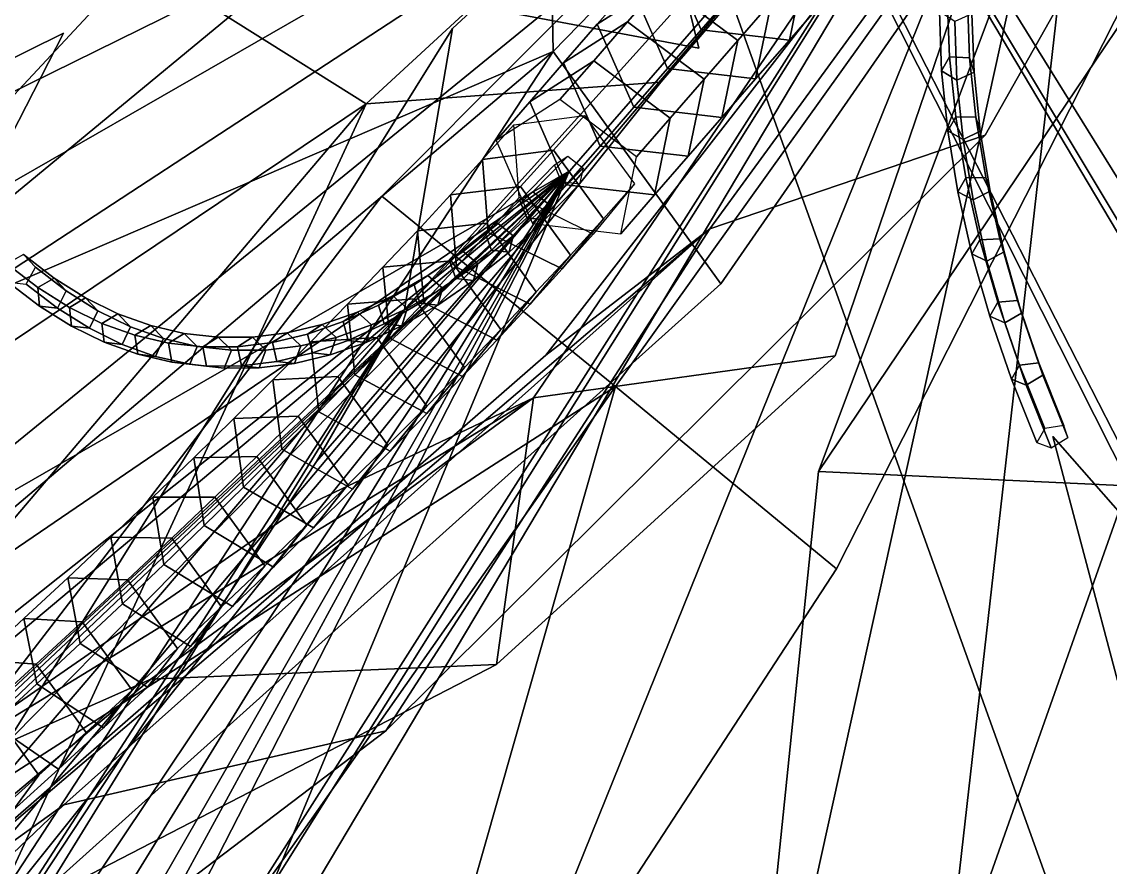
# Model space of a CAD drawing. Header units: metres. Extents: x -366 to 149, y -229 to 234.
# Drawn here: x -98.76 to -82.66, y -79.06 to -66.56 of the extents above; entities that cross this region are included whole.
import ezdxf

# ---------------------------------------------------------------- set-up
doc = ezdxf.new("R2010")
doc.units = ezdxf.units.M

msp = doc.modelspace()

# ---------------------------------------------------------------- linework, layer by layer
at = {"layer": 'coral-li_Intrnd', "color": 3}
for points in [[(-88.7491, -64.8783, 518.9876), (-89.248, -65.4505, 519.9344), (-88.7085, -66.6782, 519.4768), (-88.2096, -66.106, 518.53)], [(-86.9062, -66.2573, 519.1253), (-87.4051, -66.8295, 520.0721), (-87.1705, -65.6918, 520.8834), (-86.6716, -65.1195, 519.9365)], [(-88.8018, -65.4166, 521.7456), (-89.3007, -65.9888, 522.6924), (-90.2459, -66.5949, 521.8281), (-89.7469, -66.02277, 520.8813)], [(-89.248, -65.4505, 519.9344), (-89.7469, -66.02277, 520.8813), (-89.2074, -67.2504, 520.4236), (-88.7085, -66.6782, 519.4768)], [(-87.6694, -66.264, 521.8302), (-88.1683, -66.8362, 522.777), (-89.3007, -65.9888, 522.6924), (-88.8018, -65.4166, 521.7456)], [(-87.4051, -66.8295, 520.0721), (-87.904, -67.4017, 521.019), (-87.6694, -66.264, 521.8302), (-87.1705, -65.6918, 520.8834)], [(-89.3007, -65.9888, 522.6924), (-89.7997, -66.561, 523.6393), (-90.7448, -67.1671, 522.775), (-90.2459, -66.5949, 521.8281)], [(-88.1683, -66.8362, 522.777), (-88.6672, -67.4084, 523.7239), (-89.7997, -66.561, 523.6393), (-89.3007, -65.9888, 522.6924)], [(-89.7469, -66.02277, 520.8813), (-90.2459, -66.5949, 521.8281), (-89.7063, -67.8226, 521.3705), (-89.2074, -67.2504, 520.4236)], [(-88.2096, -66.106, 518.53), (-88.7085, -66.6782, 519.4768), (-87.4051, -66.8295, 520.0721), (-86.9062, -66.2573, 519.1253)], [(-87.904, -67.4017, 521.019), (-88.4029, -67.9739, 521.9658), (-88.1683, -66.8362, 522.777), (-87.6694, -66.264, 521.8302)], [(-89.7997, -66.561, 523.6393), (-90.2986, -67.1332, 524.5861), (-91.2437, -67.7393, 523.7218), (-90.7448, -67.1671, 522.775)], [(-90.2459, -66.5949, 521.8281), (-90.7448, -67.1671, 522.775), (-90.2052, -68.3948, 522.3173), (-89.7063, -67.8226, 521.3705)], [(-88.6672, -67.4084, 523.7239), (-89.1661, -67.9806, 524.6707), (-90.2986, -67.1332, 524.5861), (-89.7997, -66.561, 523.6393)], [(-88.7085, -66.6782, 519.4768), (-89.2074, -67.2504, 520.4236), (-87.904, -67.4017, 521.019), (-87.4051, -66.8295, 520.0721)], [(-88.4029, -67.9739, 521.9658), (-88.9018, -68.5461, 522.9127), (-88.6672, -67.4084, 523.7239), (-88.1683, -66.8362, 522.777)], [(-90.2986, -67.1332, 524.5861), (-90.7975, -67.7054, 525.533), (-91.7426, -68.3115, 524.6686), (-91.2437, -67.7393, 523.7218)], [(-90.7448, -67.1671, 522.775), (-91.2437, -67.7393, 523.7218), (-90.7041, -68.967, 523.2642), (-90.2052, -68.3948, 522.3173)], [(-89.1661, -67.9806, 524.6707), (-89.665, -68.5528, 525.6176), (-90.7975, -67.7054, 525.533), (-90.2986, -67.1332, 524.5861)], [(-89.2074, -67.2504, 520.4236), (-89.7063, -67.8226, 521.3705), (-88.4029, -67.9739, 521.9658), (-87.904, -67.4017, 521.019)], [(-88.9018, -68.5461, 522.9127), (-89.4007, -69.1183, 523.8595), (-89.1661, -67.9806, 524.6707), (-88.6672, -67.4084, 523.7239)], [(-91.2437, -67.7393, 523.7218), (-91.7426, -68.3115, 524.6686), (-91.203, -69.5392, 524.211), (-90.7041, -68.967, 523.2642)], [(-89.7063, -67.8226, 521.3705), (-90.2052, -68.3948, 522.3173), (-88.9018, -68.5461, 522.9127), (-88.4029, -67.9739, 521.9658)], [(-90.4344, -67.9416, 525.6085), (-90.8937, -68.4571, 526.4293), (-91.9408, -68.5955, 525.7564), (-91.4814, -68.07996, 524.9357)], [(-91.4814, -68.07996, 524.9357), (-91.9408, -68.5955, 525.7564), (-91.8616, -69.6732, 525.1237), (-91.4023, -69.1577, 524.303)], [(-89.6967, -68.9552, 525.3846), (-90.156, -69.4707, 526.2054), (-90.8937, -68.4571, 526.4293), (-90.4344, -67.9416, 525.6085)], [(-89.4007, -69.1183, 523.8595), (-89.8997, -69.6906, 524.8063), (-89.665, -68.5528, 525.6176), (-89.1661, -67.9806, 524.6707)], [(-90.2052, -68.3948, 522.3173), (-90.7041, -68.967, 523.2642), (-89.4007, -69.1183, 523.8595), (-88.9018, -68.5461, 522.9127)], [(-90.8937, -68.4571, 526.4293), (-91.3804, -68.9924, 527.2494), (-92.4146, -69.1165, 526.5544), (-91.9408, -68.5955, 525.7564)], [(-90.156, -69.4707, 526.2054), (-90.6427, -70.00606, 527.0256), (-91.3804, -68.9924, 527.2494), (-90.8937, -68.4571, 526.4293)], [(-91.9408, -68.5955, 525.7564), (-92.4146, -69.1165, 526.5544), (-92.3276, -70.1856, 525.908), (-91.8616, -69.6732, 525.1237)], [(-91.3804, -68.9924, 527.2494), (-91.8852, -69.5371, 528.0522), (-92.9062, -69.6468, 527.3354), (-92.4146, -69.1165, 526.5544)], [(-90.6427, -70.00606, 527.0256), (-91.1475, -70.5507, 527.8284), (-91.8852, -69.5371, 528.0522), (-91.3804, -68.9924, 527.2494)], [(-90.7041, -68.967, 523.2642), (-91.203, -69.5392, 524.211), (-89.8997, -69.6906, 524.8063), (-89.4007, -69.1183, 523.8595)], [(-90.3056, -69.6955, 524.5789), (-90.7649, -70.2111, 525.3996), (-90.156, -69.4707, 526.2054), (-89.6967, -68.9552, 525.3846)], [(-92.4146, -69.1165, 526.5544), (-92.9062, -69.6468, 527.3354), (-92.811, -70.7069, 526.6757), (-92.3276, -70.1856, 525.908)], [(-91.4023, -69.1577, 524.303), (-91.8616, -69.6732, 525.1237), (-90.7649, -70.2111, 525.3996), (-90.3056, -69.6955, 524.5789)], [(-90.7649, -70.2111, 525.3996), (-91.2388, -70.7321, 526.1976), (-90.6427, -70.00606, 527.0256), (-90.156, -69.4707, 526.2054)], [(-91.8852, -69.5371, 528.0522), (-92.4079, -70.09094, 528.8372), (-93.4151, -70.1858, 528.0991), (-92.9062, -69.6468, 527.3354)], [(-92.9062, -69.6468, 527.3354), (-93.4151, -70.1858, 528.0991), (-93.3114, -71.2369, 527.4263), (-92.811, -70.7069, 526.6757)], [(-91.1475, -70.5507, 527.8284), (-91.6702, -71.1045, 528.6133), (-92.4079, -70.09094, 528.8372), (-91.8852, -69.5371, 528.0522)], [(-91.8616, -69.6732, 525.1237), (-92.3276, -70.1856, 525.908), (-91.2388, -70.7321, 526.1976), (-90.7649, -70.2111, 525.3996)], [(-91.2388, -70.7321, 526.1976), (-91.7303, -71.2624, 526.9786), (-91.1475, -70.5507, 527.8284), (-90.6427, -70.00606, 527.0256)], [(-92.4079, -70.09094, 528.8372), (-92.9482, -70.6534, 529.6038), (-93.9411, -70.7334, 528.845), (-93.4151, -70.1858, 528.0991)], [(-91.6702, -71.1045, 528.6133), (-92.2105, -71.667, 529.3799), (-92.9482, -70.6534, 529.6038), (-92.4079, -70.09094, 528.8372)], [(-93.4151, -70.1858, 528.0991), (-93.9411, -70.7334, 528.845), (-93.8287, -71.7753, 528.1594), (-93.3114, -71.2369, 527.4263)], [(-92.3276, -70.1856, 525.908), (-92.811, -70.7069, 526.6757), (-91.7303, -71.2624, 526.9786), (-91.2388, -70.7321, 526.1976)], [(-92.9482, -70.6534, 529.6038), (-93.5057, -71.2243, 530.3517), (-94.4839, -71.2891, 529.5726), (-93.9411, -70.7334, 528.845)], [(-92.2105, -71.667, 529.3799), (-92.768, -72.2379, 530.1278), (-93.5057, -71.2243, 530.3517), (-92.9482, -70.6534, 529.6038)], [(-91.7303, -71.2624, 526.9786), (-92.2392, -71.8014, 527.7423), (-91.6702, -71.1045, 528.6133), (-91.1475, -70.5507, 527.8284)], [(-93.9411, -70.7334, 528.845), (-94.4839, -71.2891, 529.5726), (-94.3625, -72.3217, 528.8746), (-93.8287, -71.7753, 528.1594)], [(-92.811, -70.7069, 526.6757), (-93.3114, -71.2369, 527.4263), (-92.2392, -71.8014, 527.7423), (-91.7303, -71.2624, 526.9786)], [(-92.2392, -71.8014, 527.7423), (-92.7653, -72.349, 528.4882), (-92.2105, -71.667, 529.3799), (-91.6702, -71.1045, 528.6133)], [(-93.5057, -71.2243, 530.3517), (-94.08012, -71.8033, 531.0803), (-95.04319, -71.8526, 530.2814), (-94.4839, -71.2891, 529.5726)], [(-94.4839, -71.2891, 529.5726), (-95.04319, -71.8526, 530.2814), (-94.9124, -72.8758, 529.5713), (-94.3625, -72.3217, 528.8746)], [(-92.768, -72.2379, 530.1278), (-93.3424, -72.8168, 530.8564), (-94.08012, -71.8033, 531.0803), (-93.5057, -71.2243, 530.3517)], [(-93.3114, -71.2369, 527.4263), (-93.8287, -71.7753, 528.1594), (-92.7653, -72.349, 528.4882), (-92.2392, -71.8014, 527.7423)], [(-93.8287, -71.7753, 528.1594), (-94.3625, -72.3217, 528.8746), (-93.308, -72.9047, 529.2158), (-92.7653, -72.349, 528.4882)], [(-92.7653, -72.349, 528.4882), (-93.308, -72.9047, 529.2158), (-92.768, -72.2379, 530.1278), (-92.2105, -71.667, 529.3799)], [(-94.08012, -71.8033, 531.0803), (-94.671, -72.3899, 531.7893), (-95.6185, -72.4237, 530.9711), (-95.04319, -71.8526, 530.2814)], [(-95.04319, -71.8526, 530.2814), (-95.6185, -72.4237, 530.9711), (-95.4781, -73.4372, 530.2491), (-94.9124, -72.8758, 529.5713)], [(-93.3424, -72.8168, 530.8564), (-93.9333, -73.4035, 531.5654), (-94.671, -72.3899, 531.7893), (-94.08012, -71.8033, 531.0803)], [(-93.308, -72.9047, 529.2158), (-93.8673, -73.4683, 529.9246), (-93.3424, -72.8168, 530.8564), (-92.768, -72.2379, 530.1278)], [(-94.671, -72.3899, 531.7893), (-95.2782, -72.984, 532.4781), (-96.2096, -73.00195, 531.6413), (-95.6185, -72.4237, 530.9711)], [(-95.6185, -72.4237, 530.9711), (-96.2096, -73.00195, 531.6413), (-96.05943, -74.00574, 530.9078), (-95.4781, -73.4372, 530.2491)], [(-93.9333, -73.4035, 531.5654), (-94.5405, -73.9975, 532.2543), (-95.2782, -72.984, 532.4781), (-94.671, -72.3899, 531.7893)], [(-94.3625, -72.3217, 528.8746), (-94.9124, -72.8758, 529.5713), (-93.8673, -73.4683, 529.9246), (-93.308, -72.9047, 529.2158)], [(-94.9124, -72.8758, 529.5713), (-95.4781, -73.4372, 530.2491), (-94.4426, -74.03935, 530.6144), (-93.8673, -73.4683, 529.9246)], [(-93.8673, -73.4683, 529.9246), (-94.4426, -74.03935, 530.6144), (-93.9333, -73.4035, 531.5654), (-93.3424, -72.8168, 530.8564)], [(-95.2782, -72.984, 532.4781), (-95.9012, -73.585, 533.1465), (-96.8161, -73.5869, 532.2914), (-96.2096, -73.00195, 531.6413)], [(-96.2096, -73.00195, 531.6413), (-96.8161, -73.5869, 532.2914), (-96.6558, -74.5809, 531.5468), (-96.05943, -74.00574, 530.9078)], [(-94.5405, -73.9975, 532.2543), (-95.1635, -74.5986, 532.9227), (-95.9012, -73.585, 533.1465), (-95.2782, -72.984, 532.4781)], [(-95.4781, -73.4372, 530.2491), (-96.05943, -74.00574, 530.9078), (-95.03379, -74.6175, 531.2845), (-94.4426, -74.03935, 530.6144)], [(-94.4426, -74.03935, 530.6144), (-95.03379, -74.6175, 531.2845), (-94.5405, -73.9975, 532.2543), (-93.9333, -73.4035, 531.5654)], [(-95.9012, -73.585, 533.1465), (-96.5397, -74.1926, 533.7939), (-97.4377, -74.1784, 532.9213), (-96.8161, -73.5869, 532.2914)], [(-96.8161, -73.5869, 532.2914), (-97.4377, -74.1784, 532.9213), (-97.2669, -75.1624, 532.1658), (-96.6558, -74.5809, 531.5468)], [(-95.1635, -74.5986, 532.9227), (-95.802, -75.2062, 533.5701), (-96.5397, -74.1926, 533.7939), (-95.9012, -73.585, 533.1465)], [(-96.05943, -74.00574, 530.9078), (-96.6558, -74.5809, 531.5468), (-95.6403, -75.2025, 531.9347), (-95.03379, -74.6175, 531.2845)], [(-95.03379, -74.6175, 531.2845), (-95.6403, -75.2025, 531.9347), (-95.1635, -74.5986, 532.9227), (-94.5405, -73.9975, 532.2543)], [(-96.5397, -74.1926, 533.7939), (-97.1932, -74.8066, 534.4201), (-98.07395, -74.7759, 533.5304), (-97.4377, -74.1784, 532.9213)], [(-97.4377, -74.1784, 532.9213), (-98.07395, -74.7759, 533.5304), (-97.8925, -75.7499, 532.7644), (-97.2669, -75.1624, 532.1658)], [(-95.802, -75.2062, 533.5701), (-96.4555, -75.8201, 534.1963), (-97.1932, -74.8066, 534.4201), (-96.5397, -74.1926, 533.7939)], [(-96.6558, -74.5809, 531.5468), (-97.2669, -75.1624, 532.1658), (-96.2618, -75.794, 532.5645), (-95.6403, -75.2025, 531.9347)], [(-95.6403, -75.2025, 531.9347), (-96.2618, -75.794, 532.5645), (-95.802, -75.2062, 533.5701), (-95.1635, -74.5986, 532.9227)], [(-97.1932, -74.8066, 534.4201), (-97.8614, -75.4264, 535.0245), (-98.7244, -75.3792, 534.1183), (-98.07395, -74.7759, 533.5304)], [(-98.07395, -74.7759, 533.5304), (-98.7244, -75.3792, 534.1183), (-98.5322, -76.343, 533.3423), (-97.8925, -75.7499, 532.7644)], [(-96.4555, -75.8201, 534.1963), (-97.1237, -76.4399, 534.8007), (-97.8614, -75.4264, 535.0245), (-97.1932, -74.8066, 534.4201)], [(-97.2669, -75.1624, 532.1658), (-97.8925, -75.7499, 532.7644), (-96.898, -76.3915, 533.1736), (-96.2618, -75.794, 532.5645)], [(-96.2618, -75.794, 532.5645), (-96.898, -76.3915, 533.1736), (-96.4555, -75.8201, 534.1963), (-95.802, -75.2062, 533.5701)], [(-97.8614, -75.4264, 535.0245), (-98.5439, -76.05176, 535.6069), (-99.3888, -75.9879, 534.6849), (-98.7244, -75.3792, 534.1183)], [(-98.7244, -75.3792, 534.1183), (-99.3888, -75.9879, 534.6849), (-99.1854, -76.9414, 533.899), (-98.5322, -76.343, 533.3423)], [(-97.1237, -76.4399, 534.8007), (-97.8062, -77.06533, 535.3831), (-98.5439, -76.05176, 535.6069), (-97.8614, -75.4264, 535.0245)], [(-97.8925, -75.7499, 532.7644), (-98.5322, -76.343, 533.3423), (-97.5486, -76.9948, 533.7616), (-96.898, -76.3915, 533.1736)], [(-96.898, -76.3915, 533.1736), (-97.5486, -76.9948, 533.7616), (-97.1237, -76.4399, 534.8007), (-96.4555, -75.8201, 534.1963)], [(-98.5439, -76.05176, 535.6069), (-99.2403, -76.6822, 536.167), (-100.0668, -76.6015, 535.2296), (-99.3888, -75.9879, 534.6849)], [(-97.8062, -77.06533, 535.3831), (-98.5026, -77.6958, 535.9431), (-99.2403, -76.6822, 536.167), (-98.5439, -76.05176, 535.6069)], [(-98.5322, -76.343, 533.3423), (-99.1854, -76.9414, 533.899), (-98.213, -77.6035, 534.3281), (-97.5486, -76.9948, 533.7616)], [(-97.5486, -76.9948, 533.7616), (-98.213, -77.6035, 534.3281), (-97.8062, -77.06533, 535.3831), (-97.1237, -76.4399, 534.8007)], [(-98.5026, -77.6958, 535.9431), (-99.2124, -78.331, 536.4803), (-99.9501, -77.3175, 536.7042), (-99.2403, -76.6822, 536.167)], [(-99.1854, -76.9414, 533.899), (-99.852, -77.5447, 534.4343), (-98.8909, -78.2171, 534.8728), (-98.213, -77.6035, 534.3281)], [(-98.213, -77.6035, 534.3281), (-98.8909, -78.2171, 534.8728), (-98.5026, -77.6958, 535.9431), (-97.8062, -77.06533, 535.3831)], [(-98.8909, -78.2171, 534.8728), (-99.5818, -78.8354, 535.3953), (-99.2124, -78.331, 536.4803), (-98.5026, -77.6958, 535.9431)]]:
    msp.add_3dface(points, dxfattribs=at)
at = {"layer": 'coral-li_Leaf', "color": 3}
for points in [[(-91.6581, -66.402, 503.761), (-88.7444, -66.9473, 502.4838), (-89.4301, -64.1656, 504.5142)], [(-91.6581, -66.402, 503.761), (-89.4301, -64.1656, 504.5142), (-88.7444, -66.9473, 502.4838)], [(-98.1371, -66.7253, 547.1963), (-101.3106, -68.2931, 548.0351), (-99.5803, -69.5294, 546.0967)], [(-98.1371, -66.7253, 547.1963), (-99.5803, -69.5294, 546.0967), (-101.3106, -68.2931, 548.0351)], [(-82.5508, -76.2954, 526.2493), (-82.04761, -74.3555, 528.1752), (-83.5079, -72.6868, 524.8056)], [(-82.5508, -76.2954, 526.2493), (-83.5079, -72.6868, 524.8056), (-82.04761, -74.3555, 528.1752)]]:
    msp.add_3dface(points, dxfattribs=at)
at = {"layer": 'coral-li_Mrstm', "color": 3}
for points in [[(-86.774, -41.1978, 416.1707), (-116.4929, -67.7962, 426.0897), (-114.827, -68.9827, 430.2142)], [(-86.774, -41.1978, 416.1707), (-114.827, -68.9827, 430.2142), (-116.4929, -67.7962, 426.0897)], [(-114.827, -68.9827, 430.2142), (-111.1251, -70.05676, 432.5495), (-86.774, -41.1978, 416.1707)], [(-114.827, -68.9827, 430.2142), (-86.774, -41.1978, 416.1707), (-111.1251, -70.05676, 432.5495)], [(-86.774, -41.1978, 416.1707), (-104.8772, -72.5976, 435.5459), (-106.59, -70.1709, 439.0633)], [(-86.774, -41.1978, 416.1707), (-106.59, -70.1709, 439.0633), (-104.8772, -72.5976, 435.5459)], [(-106.59, -70.1709, 439.0633), (-105.7643, -66.9281, 442.0821), (-86.774, -41.1978, 416.1707)], [(-106.59, -70.1709, 439.0633), (-86.774, -41.1978, 416.1707), (-105.7643, -66.9281, 442.0821)], [(-93.6638, -67.7701, 525.7754), (-97.0248, -65.6575, 523.6418), (-74.05067, -49.7138, 493.4414)], [(-93.6638, -67.7701, 525.7754), (-74.05067, -49.7138, 493.4414), (-97.0248, -65.6575, 523.6418)], [(-93.0965, -70.813, 524.2354), (-94.3998, -73.05923, 520.552), (-74.05067, -49.7138, 493.4414)], [(-93.0965, -70.813, 524.2354), (-74.05067, -49.7138, 493.4414), (-94.3998, -73.05923, 520.552)], [(-74.05067, -49.7138, 493.4414), (-89.3074, -67.4522, 527.2298), (-93.6638, -67.7701, 525.7754)], [(-74.05067, -49.7138, 493.4414), (-93.6638, -67.7701, 525.7754), (-89.3074, -67.4522, 527.2298)], [(-74.05067, -49.7138, 493.4414), (-93.4326, -69.1376, 524.0376), (-89.9748, -71.9484, 525.1941)], [(-74.05067, -49.7138, 493.4414), (-89.9748, -71.9484, 525.1941), (-93.4326, -69.1376, 524.0376)], [(-74.05067, -49.7138, 493.4414), (-92.3892, -66.6575, 526.0862), (-93.0965, -70.813, 524.2354)], [(-74.05067, -49.7138, 493.4414), (-93.0965, -70.813, 524.2354), (-92.3892, -66.6575, 526.0862)], [(-74.05067, -49.7138, 493.4414), (-91.00553, -71.4882, 523.896), (-88.5837, -69.6177, 527.3356)], [(-74.05067, -49.7138, 493.4414), (-88.5837, -69.6177, 527.3356), (-91.00553, -71.4882, 523.896)], [(-90.898, -66.9964, 527.7002), (-90.9816, -62.5972, 528.6755), (-74.05067, -49.7138, 493.4414)], [(-90.898, -66.9964, 527.7002), (-74.05067, -49.7138, 493.4414), (-90.9816, -62.5972, 528.6755)], [(-74.05067, -49.7138, 493.4414), (-88.4175, -70.4309, 525.8986), (-90.898, -66.9964, 527.7002)], [(-74.05067, -49.7138, 493.4414), (-90.898, -66.9964, 527.7002), (-88.4175, -70.4309, 525.8986)], [(-89.9748, -71.9484, 525.1941), (-86.7098, -74.6424, 523.6472), (-74.05067, -49.7138, 493.4414)], [(-89.9748, -71.9484, 525.1941), (-74.05067, -49.7138, 493.4414), (-86.7098, -74.6424, 523.6472)], [(-88.5837, -69.6177, 527.3356), (-84.5104, -68.234, 528.6788), (-74.05067, -49.7138, 493.4414)], [(-88.5837, -69.6177, 527.3356), (-74.05067, -49.7138, 493.4414), (-84.5104, -68.234, 528.6788)], [(-93.856, -50.6652, 553.7053), (-82.4677, -69.6297, 588.3423), (-80.428, -73.2467, 586.3543)], [(-93.856, -50.6652, 553.7053), (-80.428, -73.2467, 586.3543), (-82.4677, -69.6297, 588.3423)], [(-80.428, -73.2467, 586.3543), (-80.7155, -76.3286, 583.0786), (-93.856, -50.6652, 553.7053)], [(-80.428, -73.2467, 586.3543), (-93.856, -50.6652, 553.7053), (-80.7155, -76.3286, 583.0786)], [(-93.856, -50.6652, 553.7053), (-82.1985, -83.1274, 576.0522), (-77.6725, -82.7149, 575.3179)], [(-93.856, -50.6652, 553.7053), (-77.6725, -82.7149, 575.3179), (-82.1985, -83.1274, 576.0522)], [(-77.6725, -82.7149, 575.3179), (-74.4734, -81.8786, 572.2556), (-93.856, -50.6652, 553.7053)], [(-77.6725, -82.7149, 575.3179), (-93.856, -50.6652, 553.7053), (-74.4734, -81.8786, 572.2556)], [(-93.856, -50.6652, 553.7053), (-67.9301, -80.4984, 564.9705), (-65.6093, -78.06415, 568.1141)], [(-93.856, -50.6652, 553.7053), (-65.6093, -78.06415, 568.1141), (-67.9301, -80.4984, 564.9705)], [(-65.6093, -78.06415, 568.1141), (-63.6992, -74.09329, 569.0602), (-93.856, -50.6652, 553.7053)], [(-65.6093, -78.06415, 568.1141), (-93.856, -50.6652, 553.7053), (-63.6992, -74.09329, 569.0602)], [(-110.5738, -77.8591, 535.2119), (-112.9694, -74.5242, 533.3542), (-82.6784, -59.6091, 509.8155)], [(-110.5738, -77.8591, 535.2119), (-82.6784, -59.6091, 509.8155), (-112.9694, -74.5242, 533.3542)], [(-82.6784, -59.6091, 509.8155), (-106.5293, -79.03989, 537.0672), (-110.5738, -77.8591, 535.2119)], [(-82.6784, -59.6091, 509.8155), (-110.5738, -77.8591, 535.2119), (-106.5293, -79.03989, 537.0672)], [(-82.6784, -59.6091, 509.8155), (-103.7043, -71.6901, 542.9973), (-104.8325, -67.4887, 544.504)], [(-82.6784, -59.6091, 509.8155), (-104.8325, -67.4887, 544.504), (-103.7043, -71.6901, 542.9973)], [(-104.8325, -67.4887, 544.504), (-103.3704, -63.2837, 545.205), (-82.6784, -59.6091, 509.8155)], [(-104.8325, -67.4887, 544.504), (-82.6784, -59.6091, 509.8155), (-103.3704, -63.2837, 545.205)], [(-100.2463, -89.08947, 533.8668), (-101.9992, -89.9591, 529.807), (-82.6784, -59.6091, 509.8155)], [(-100.2463, -89.08947, 533.8668), (-82.6784, -59.6091, 509.8155), (-101.9992, -89.9591, 529.807)], [(-82.6784, -59.6091, 509.8155), (-99.1274, -85.797, 536.8839), (-100.2463, -89.08947, 533.8668)], [(-82.6784, -59.6091, 509.8155), (-100.2463, -89.08947, 533.8668), (-99.1274, -85.797, 536.8839)], [(-82.6784, -59.6091, 509.8155), (-94.7184, -73.7921, 546.4617), (-91.189, -72.1161, 548.8965)], [(-82.6784, -59.6091, 509.8155), (-91.189, -72.1161, 548.8965), (-94.7184, -73.7921, 546.4617)], [(-82.6784, -59.6091, 509.8155), (-91.906, -82.4607, 542.7051), (-88.3708, -85.3895, 542.3601)], [(-82.6784, -59.6091, 509.8155), (-88.3708, -85.3895, 542.3601), (-91.906, -82.4607, 542.7051)], [(-91.189, -72.1161, 548.8965), (-86.7267, -71.4947, 549.0126), (-82.6784, -59.6091, 509.8155)], [(-91.189, -72.1161, 548.8965), (-82.6784, -59.6091, 509.8155), (-86.7267, -71.4947, 549.0126)], [(-88.3708, -85.3895, 542.3601), (-85.8841, -87.8865, 539.5507), (-82.6784, -59.6091, 509.8155)], [(-88.3708, -85.3895, 542.3601), (-82.6784, -59.6091, 509.8155), (-85.8841, -87.8865, 539.5507)], [(-78.3357, -60.3917, 509.7172), (-82.4022, -73.4154, 528.0007), (-86.9769, -73.2075, 525.7145)], [(-78.3357, -60.3917, 509.7172), (-86.9769, -73.2075, 525.7145), (-82.4022, -73.4154, 528.0007)], [(-78.3357, -60.3917, 509.7172), (-86.9769, -73.2075, 525.7145), (-82.2043, -60.4831, 507.4071)], [(-78.3357, -60.3917, 509.7172), (-82.2043, -60.4831, 507.4071), (-86.9769, -73.2075, 525.7145)], [(-90.898, -66.9964, 527.7002), (-102.2031, -71.8547, 546.2319), (-90.9816, -62.5972, 528.6755)], [(-90.898, -66.9964, 527.7002), (-90.9816, -62.5972, 528.6755), (-102.2031, -71.8547, 546.2319)], [(-93.6638, -67.7701, 525.7754), (-107.9441, -77.3588, 539.8806), (-97.0248, -65.6575, 523.6418)], [(-93.6638, -67.7701, 525.7754), (-97.0248, -65.6575, 523.6418), (-107.9441, -77.3588, 539.8806)], [(-92.3892, -66.6575, 526.0862), (-100.0263, -78.8988, 543.7656), (-93.0965, -70.813, 524.2354)], [(-92.3892, -66.6575, 526.0862), (-93.0965, -70.813, 524.2354), (-100.0263, -78.8988, 543.7656)], [(-99.8377, -80.6817, 542.7875), (-102.4497, -76.7568, 544.7804), (-90.898, -66.9964, 527.7002)], [(-99.8377, -80.6817, 542.7875), (-90.898, -66.9964, 527.7002), (-102.4497, -76.7568, 544.7804)], [(-90.898, -66.9964, 527.7002), (-102.4497, -76.7568, 544.7804), (-102.2031, -71.8547, 546.2319)], [(-90.898, -66.9964, 527.7002), (-102.2031, -71.8547, 546.2319), (-102.4497, -76.7568, 544.7804)], [(-88.4175, -70.4309, 525.8986), (-99.8377, -80.6817, 542.7875), (-90.898, -66.9964, 527.7002)], [(-88.4175, -70.4309, 525.8986), (-90.898, -66.9964, 527.7002), (-99.8377, -80.6817, 542.7875)], [(-89.3074, -67.4522, 527.2298), (-99.2626, -79.8824, 543.5735), (-93.6638, -67.7701, 525.7754)], [(-89.3074, -67.4522, 527.2298), (-93.6638, -67.7701, 525.7754), (-99.2626, -79.8824, 543.5735)], [(-93.6638, -67.7701, 525.7754), (-104.1013, -80.06013, 541.9139), (-107.9441, -77.3588, 539.8806)], [(-93.6638, -67.7701, 525.7754), (-107.9441, -77.3588, 539.8806), (-104.1013, -80.06013, 541.9139)], [(-99.2626, -79.8824, 543.5735), (-104.1013, -80.06013, 541.9139), (-93.6638, -67.7701, 525.7754)], [(-99.2626, -79.8824, 543.5735), (-93.6638, -67.7701, 525.7754), (-104.1013, -80.06013, 541.9139)], [(-88.5837, -69.6177, 527.3356), (-93.374, -77.03764, 547.7519), (-84.5104, -68.234, 528.6788)], [(-88.5837, -69.6177, 527.3356), (-84.5104, -68.234, 528.6788), (-93.374, -77.03764, 547.7519)], [(-90.661, -68.7643, 524.9649), (-113.618, -90.2931, 551.3951), (-110.1528, -91.8992, 553.9655)], [(-90.661, -68.7643, 524.9649), (-110.1528, -91.8992, 553.9655), (-113.618, -90.2931, 551.3951)], [(-90.661, -68.7643, 524.9649), (-113.2049, -81.7263, 556.79), (-112.6287, -86.2386, 556.0817)], [(-90.661, -68.7643, 524.9649), (-112.6287, -86.2386, 556.0817), (-113.2049, -81.7263, 556.79)], [(-112.6287, -86.2386, 556.0817), (-112.5084, -89.5229, 552.9979), (-90.661, -68.7643, 524.9649)], [(-112.6287, -86.2386, 556.0817), (-90.661, -68.7643, 524.9649), (-112.5084, -89.5229, 552.9979)], [(-108.2885, -83.5621, 559.9861), (-111.8086, -83.1843, 557.1972), (-90.661, -68.7643, 524.9649)], [(-108.2885, -83.5621, 559.9861), (-90.661, -68.7643, 524.9649), (-111.8086, -83.1843, 557.1972)], [(-110.1528, -91.8992, 553.9655), (-106.0098, -93.6724, 553.9145), (-90.661, -68.7643, 524.9649)], [(-110.1528, -91.8992, 553.9655), (-90.661, -68.7643, 524.9649), (-106.0098, -93.6724, 553.9145)], [(-90.661, -68.7643, 524.9649), (-104.4319, -81.5634, 561.511), (-108.2885, -83.5621, 559.9861)], [(-90.661, -68.7643, 524.9649), (-108.2885, -83.5621, 559.9861), (-104.4319, -81.5634, 561.511)], [(-90.661, -68.7643, 524.9649), (-105.0905, -95.2186, 552.9119), (-104.3419, -92.585, 556.6129)], [(-90.661, -68.7643, 524.9649), (-104.3419, -92.585, 556.6129), (-105.0905, -95.2186, 552.9119)], [(-103.1964, -87.4619, 560.3125), (-105.0133, -83.3536, 560.6754), (-90.661, -68.7643, 524.9649)], [(-103.1964, -87.4619, 560.3125), (-90.661, -68.7643, 524.9649), (-105.0133, -83.3536, 560.6754)], [(-104.3419, -92.585, 556.6129), (-101.45, -89.7984, 558.6582), (-90.661, -68.7643, 524.9649)], [(-104.3419, -92.585, 556.6129), (-90.661, -68.7643, 524.9649), (-101.45, -89.7984, 558.6582)], [(-90.661, -68.7643, 524.9649), (-99.4456, -89.8543, 559.128), (-103.1964, -87.4619, 560.3125)], [(-90.661, -68.7643, 524.9649), (-103.1964, -87.4619, 560.3125), (-99.4456, -89.8543, 559.128)], [(-93.4326, -69.1376, 524.0376), (-101.0805, -79.08105, 543.1), (-89.9748, -71.9484, 525.1941)], [(-93.4326, -69.1376, 524.0376), (-89.9748, -71.9484, 525.1941), (-101.0805, -79.08105, 543.1)], [(-91.00553, -71.4882, 523.896), (-100.9782, -80.1789, 542.4904), (-88.5837, -69.6177, 527.3356)], [(-91.00553, -71.4882, 523.896), (-88.5837, -69.6177, 527.3356), (-100.9782, -80.1789, 542.4904)], [(-100.9782, -80.1789, 542.4904), (-98.1339, -78.1339, 546.2222), (-88.5837, -69.6177, 527.3356)], [(-100.9782, -80.1789, 542.4904), (-88.5837, -69.6177, 527.3356), (-98.1339, -78.1339, 546.2222)], [(-88.5837, -69.6177, 527.3356), (-98.1339, -78.1339, 546.2222), (-93.374, -77.03764, 547.7519)], [(-88.5837, -69.6177, 527.3356), (-93.374, -77.03764, 547.7519), (-98.1339, -78.1339, 546.2222)], [(-93.0965, -70.813, 524.2354), (-100.889, -83.4387, 541.5648), (-102.824, -85.8176, 537.4666)], [(-93.0965, -70.813, 524.2354), (-102.824, -85.8176, 537.4666), (-100.889, -83.4387, 541.5648)], [(-93.0965, -70.813, 524.2354), (-102.824, -85.8176, 537.4666), (-94.3998, -73.05923, 520.552)], [(-93.0965, -70.813, 524.2354), (-94.3998, -73.05923, 520.552), (-102.824, -85.8176, 537.4666)], [(-100.0263, -78.8988, 543.7656), (-100.889, -83.4387, 541.5648), (-93.0965, -70.813, 524.2354)], [(-100.0263, -78.8988, 543.7656), (-93.0965, -70.813, 524.2354), (-100.889, -83.4387, 541.5648)], [(-78.2921, -70.7156, 529.4211), (-88.8856, -91.7839, 554.1111), (-82.4022, -73.4154, 528.0007)], [(-78.2921, -70.7156, 529.4211), (-82.4022, -73.4154, 528.0007), (-88.8856, -91.7839, 554.1111)], [(-91.189, -72.1161, 548.8965), (-91.7369, -76.05959, 570.7821), (-86.7267, -71.4947, 549.0126)], [(-91.189, -72.1161, 548.8965), (-86.7267, -71.4947, 549.0126), (-91.7369, -76.05959, 570.7821)], [(-101.0805, -79.08105, 543.1), (-97.2221, -82.2551, 544.2122), (-89.9748, -71.9484, 525.1941)], [(-101.0805, -79.08105, 543.1), (-89.9748, -71.9484, 525.1941), (-97.2221, -82.2551, 544.2122)], [(-89.9748, -71.9484, 525.1941), (-97.2221, -82.2551, 544.2122), (-93.8708, -85.6202, 542.3035)], [(-89.9748, -71.9484, 525.1941), (-93.8708, -85.6202, 542.3035), (-97.2221, -82.2551, 544.2122)], [(-89.9748, -71.9484, 525.1941), (-93.8708, -85.6202, 542.3035), (-86.7098, -74.6424, 523.6472)], [(-89.9748, -71.9484, 525.1941), (-86.7098, -74.6424, 523.6472), (-93.8708, -85.6202, 542.3035)], [(-94.7184, -73.7921, 546.4617), (-100.8853, -78.06326, 568.0131), (-91.189, -72.1161, 548.8965)], [(-94.7184, -73.7921, 546.4617), (-91.189, -72.1161, 548.8965), (-100.8853, -78.06326, 568.0131)], [(-100.8853, -78.06326, 568.0131), (-96.8476, -76.2758, 570.6017), (-91.189, -72.1161, 548.8965)], [(-100.8853, -78.06326, 568.0131), (-91.189, -72.1161, 548.8965), (-96.8476, -76.2758, 570.6017)], [(-91.189, -72.1161, 548.8965), (-96.8476, -76.2758, 570.6017), (-91.7369, -76.05959, 570.7821)], [(-91.189, -72.1161, 548.8965), (-91.7369, -76.05959, 570.7821), (-96.8476, -76.2758, 570.6017)], [(-82.4022, -73.4154, 528.0007), (-88.8856, -91.7839, 554.1111), (-86.9769, -73.2075, 525.7145)], [(-82.4022, -73.4154, 528.0007), (-86.9769, -73.2075, 525.7145), (-88.8856, -91.7839, 554.1111)], [(-96.8476, -76.2758, 570.6017), (-104.303, -82.5497, 601.6862), (-91.7369, -76.05959, 570.7821)], [(-96.8476, -76.2758, 570.6017), (-91.7369, -76.05959, 570.7821), (-104.303, -82.5497, 601.6862)], [(-100.8853, -78.06326, 568.0131), (-104.303, -82.5497, 601.6862), (-96.8476, -76.2758, 570.6017)], [(-100.8853, -78.06326, 568.0131), (-96.8476, -76.2758, 570.6017), (-104.303, -82.5497, 601.6862)], [(-98.1339, -78.1339, 546.2222), (-111.1282, -90.5213, 573.4048), (-93.374, -77.03764, 547.7519)], [(-98.1339, -78.1339, 546.2222), (-93.374, -77.03764, 547.7519), (-111.1282, -90.5213, 573.4048)], [(-100.9782, -80.1789, 542.4904), (-111.1282, -90.5213, 573.4048), (-98.1339, -78.1339, 546.2222)], [(-100.9782, -80.1789, 542.4904), (-98.1339, -78.1339, 546.2222), (-111.1282, -90.5213, 573.4048)]]:
    msp.add_3dface(points, dxfattribs=at)
at = {"layer": 'coral-li_Petiole', "color": 3}
for points in [[(-85.06944, -66.2009, 518.8571), (-85.03599, -67.07393, 519.8019), (-85.1536, -67.2808, 519.6149), (-85.187, -66.4078, 518.67)], [(-84.773, -66.2252, 518.843), (-84.7396, -67.08885, 519.7776), (-85.03599, -67.07393, 519.8019), (-85.06944, -66.2009, 518.8571)], [(-84.7061, -66.4428, 518.6512), (-84.6727, -67.3007, 519.5794), (-84.7396, -67.08885, 519.7776), (-84.773, -66.2252, 518.843)], [(-85.187, -66.4078, 518.67), (-85.1536, -67.2808, 519.6149), (-84.9271, -67.4187, 519.4794), (-84.9605, -66.555, 518.5449)], [(-84.9605, -66.555, 518.5449), (-84.9271, -67.4187, 519.4794), (-84.6727, -67.3007, 519.5794), (-84.7061, -66.4428, 518.6512)], [(-85.03599, -67.07393, 519.8019), (-84.9444, -67.9629, 520.7278), (-85.06208, -68.1698, 520.5408), (-85.1536, -67.2808, 519.6149)], [(-84.7396, -67.08885, 519.7776), (-84.6487, -67.9682, 520.6934), (-84.9444, -67.9629, 520.7278), (-85.03599, -67.07393, 519.8019)], [(-84.6727, -67.3007, 519.5794), (-84.5823, -68.1743, 520.489), (-84.6487, -67.9682, 520.6934), (-84.7396, -67.08885, 519.7776)], [(-85.1536, -67.2808, 519.6149), (-85.06208, -68.1698, 520.5408), (-84.8362, -68.2981, 520.3952), (-84.9271, -67.4187, 519.4794)], [(-84.9271, -67.4187, 519.4794), (-84.8362, -68.2981, 520.3952), (-84.5823, -68.1743, 520.489), (-84.6727, -67.3007, 519.5794)], [(-84.9444, -67.9629, 520.7278), (-84.7949, -68.8656, 521.6326), (-84.9126, -69.07264, 521.4456), (-85.06208, -68.1698, 520.5408)], [(-84.6487, -67.9682, 520.6934), (-84.5006, -68.8613, 521.5883), (-84.7949, -68.8656, 521.6326), (-84.9444, -67.9629, 520.7278)], [(-84.5823, -68.1743, 520.489), (-84.4349, -69.06142, 521.3777), (-84.5006, -68.8613, 521.5883), (-84.6487, -67.9682, 520.6934)], [(-85.06208, -68.1698, 520.5408), (-84.9126, -69.07264, 521.4456), (-84.6881, -69.1912, 521.2901), (-84.8362, -68.2981, 520.3952)], [(-84.8362, -68.2981, 520.3952), (-84.6881, -69.1912, 521.2901), (-84.4349, -69.06142, 521.3777), (-84.5823, -68.1743, 520.489)], [(-90.6837, -68.5436, 525.0709), (-91.1979, -69.07236, 526.0621), (-91.3934, -69.1993, 525.8929), (-90.8793, -68.6706, 524.9017)], [(-90.4569, -68.7196, 525.0946), (-90.971, -69.2483, 526.0858), (-91.1979, -69.07236, 526.0621), (-90.6837, -68.5436, 525.0709)], [(-90.8793, -68.6706, 524.9017), (-91.3934, -69.1993, 525.8929), (-91.2893, -69.4549, 525.8105), (-90.7752, -68.9262, 524.8193)], [(-90.5102, -68.957, 524.9403), (-91.02438, -69.4857, 525.9315), (-90.971, -69.2483, 526.0858), (-90.4569, -68.7196, 525.0946)], [(-84.7949, -68.8656, 521.6326), (-84.5879, -69.78, 522.5141), (-84.7056, -69.987, 522.327), (-84.9126, -69.07264, 521.4456)], [(-84.5006, -68.8613, 521.5883), (-84.2955, -69.7659, 522.46), (-84.5879, -69.78, 522.5141), (-84.7949, -68.8656, 521.6326)], [(-84.4349, -69.06142, 521.3777), (-84.231, -69.9599, 522.2436), (-84.2955, -69.7659, 522.46), (-84.5006, -68.8613, 521.5883)], [(-90.7752, -68.9262, 524.8193), (-91.2893, -69.4549, 525.8105), (-91.02438, -69.4857, 525.9315), (-90.5102, -68.957, 524.9403)], [(-91.1979, -69.07236, 526.0621), (-91.7119, -69.5411, 527.0684), (-91.911, -69.6714, 526.9059), (-91.3934, -69.1993, 525.8929)], [(-91.3934, -69.1993, 525.8929), (-91.911, -69.6714, 526.9059), (-91.8125, -69.9325, 526.8345), (-91.2893, -69.4549, 525.8105)], [(-90.971, -69.2483, 526.0858), (-91.4886, -69.7205, 527.0988), (-91.7119, -69.5411, 527.0684), (-91.1979, -69.07236, 526.0621)], [(-84.9126, -69.07264, 521.4456), (-84.7056, -69.987, 522.327), (-84.483, -70.09581, 522.1619), (-84.6881, -69.1912, 521.2901)], [(-84.6881, -69.1912, 521.2901), (-84.483, -70.09581, 522.1619), (-84.231, -69.9599, 522.2436), (-84.4349, -69.06142, 521.3777)], [(-91.02438, -69.4857, 525.9315), (-91.5475, -69.9633, 526.9556), (-91.4886, -69.7205, 527.0988), (-90.971, -69.2483, 526.0858)], [(-91.2893, -69.4549, 525.8105), (-91.8125, -69.9325, 526.8345), (-91.5475, -69.9633, 526.9556), (-91.02438, -69.4857, 525.9315)], [(-91.7119, -69.5411, 527.0684), (-92.2297, -69.9542, 528.0969), (-92.4322, -70.08755, 527.9413), (-91.911, -69.6714, 526.9059)], [(-91.911, -69.6714, 526.9059), (-92.4322, -70.08755, 527.9413), (-92.3394, -70.3535, 527.8812), (-91.8125, -69.9325, 526.8345)], [(-91.4886, -69.7205, 527.0988), (-92.00987, -70.1366, 528.1343), (-92.2297, -69.9542, 528.0969), (-91.7119, -69.5411, 527.0684)], [(-91.5475, -69.9633, 526.9556), (-92.07448, -70.3843, 528.0022), (-92.00987, -70.1366, 528.1343), (-91.4886, -69.7205, 527.0988)], [(-84.5879, -69.78, 522.5141), (-84.3239, -70.7039, 523.3701), (-84.4415, -70.9108, 523.183), (-84.7056, -69.987, 522.327)], [(-84.2955, -69.7659, 522.46), (-84.03406, -70.6798, 523.3066), (-84.3239, -70.7039, 523.3701), (-84.5879, -69.78, 522.5141)], [(-84.231, -69.9599, 522.2436), (-83.9711, -70.8677, 523.0844), (-84.03406, -70.6798, 523.3066), (-84.2955, -69.7659, 522.46)], [(-98.2773, -70.3482, 541.2374), (-98.7305, -69.9983, 542.3185), (-98.9773, -70.1345, 542.2592), (-98.521, -70.4866, 541.1707)], [(-98.09864, -70.5356, 541.3636), (-98.5549, -70.1836, 542.4521), (-98.7305, -69.9983, 542.3185), (-98.2773, -70.3482, 541.2374)], [(-92.2297, -69.9542, 528.0969), (-92.7499, -70.3107, 529.1453), (-92.9559, -70.4466, 528.9967), (-92.4322, -70.08755, 527.9413)], [(-92.00987, -70.1366, 528.1343), (-92.5335, -70.4956, 529.1896), (-92.7499, -70.3107, 529.1453), (-92.2297, -69.9542, 528.0969)], [(-91.8125, -69.9325, 526.8345), (-92.3394, -70.3535, 527.8812), (-92.07448, -70.3843, 528.0022), (-91.5475, -69.9633, 526.9556)], [(-84.7056, -69.987, 522.327), (-84.4415, -70.9108, 523.183), (-84.2215, -71.0097, 523.0085), (-84.483, -70.09581, 522.1619)], [(-84.483, -70.09581, 522.1619), (-84.2215, -71.0097, 523.0085), (-83.9711, -70.8677, 523.0844), (-84.231, -69.9599, 522.2436)], [(-98.521, -70.4866, 541.1707), (-98.9773, -70.1345, 542.2592), (-98.9565, -70.4053, 542.3554), (-98.4951, -70.7608, 541.2549)], [(-92.4322, -70.08755, 527.9413), (-92.9559, -70.4466, 528.9967), (-92.8689, -70.7168, 528.9479), (-92.3394, -70.3535, 527.8812)], [(-92.07448, -70.3843, 528.0022), (-92.6039, -70.7476, 529.069), (-92.5335, -70.4956, 529.1896), (-92.00987, -70.1366, 528.1343)], [(-98.2301, -70.7916, 541.376), (-98.6915, -70.436, 542.4764), (-98.5549, -70.1836, 542.4521), (-98.09864, -70.5356, 541.3636)], [(-92.7499, -70.3107, 529.1453), (-93.2713, -70.6096, 530.2108), (-93.4809, -70.7478, 530.0695), (-92.9559, -70.4466, 528.9967)], [(-92.5335, -70.4956, 529.1896), (-93.05853, -70.7968, 530.2624), (-93.2713, -70.6096, 530.2108), (-92.7499, -70.3107, 529.1453)], [(-98.4951, -70.7608, 541.2549), (-98.9565, -70.4053, 542.3554), (-98.6915, -70.436, 542.4764), (-98.2301, -70.7916, 541.376)], [(-97.812, -70.6404, 540.1444), (-98.2773, -70.3482, 541.2374), (-98.521, -70.4866, 541.1707), (-98.05253, -70.7806, 540.0702)], [(-98.05253, -70.7806, 540.0702), (-98.521, -70.4866, 541.1707), (-98.4951, -70.7608, 541.2549), (-98.02149, -71.05781, 540.1423)], [(-97.6301, -70.8297, 540.2631), (-98.09864, -70.5356, 541.3636), (-98.2773, -70.3482, 541.2374), (-97.812, -70.6404, 540.1444)], [(-92.9559, -70.4466, 528.9967), (-93.4809, -70.7478, 530.0695), (-93.3995, -71.02168, 530.0323), (-92.8689, -70.7168, 528.9479)], [(-92.6039, -70.7476, 529.069), (-93.1345, -71.05244, 530.1534), (-93.05853, -70.7968, 530.2624), (-92.5335, -70.4956, 529.1896)], [(-92.3394, -70.3535, 527.8812), (-92.8689, -70.7168, 528.9479), (-92.6039, -70.7476, 529.069), (-92.07448, -70.3843, 528.0022)], [(-97.7565, -71.08858, 540.2634), (-98.2301, -70.7916, 541.376), (-98.09864, -70.5356, 541.3636), (-97.6301, -70.8297, 540.2631)], [(-97.3357, -70.8744, 539.0421), (-97.812, -70.6404, 540.1444), (-98.05253, -70.7806, 540.0702), (-97.5729, -71.01601, 538.9604)], [(-97.1505, -71.06505, 539.1533), (-97.6301, -70.8297, 540.2631), (-97.812, -70.6404, 540.1444), (-97.3357, -70.8744, 539.0421)], [(-93.2713, -70.6096, 530.2108), (-93.7926, -70.8504, 531.291), (-94.00579, -70.9903, 531.1569), (-93.4809, -70.7478, 530.0695)], [(-93.05853, -70.7968, 530.2624), (-93.5834, -71.03943, 531.3499), (-93.7926, -70.8504, 531.291), (-93.2713, -70.6096, 530.2108)], [(-98.02149, -71.05781, 540.1423), (-98.4951, -70.7608, 541.2549), (-98.2301, -70.7916, 541.376), (-97.7565, -71.08858, 540.2634)], [(-97.5729, -71.01601, 538.9604), (-98.05253, -70.7806, 540.0702), (-98.02149, -71.05781, 540.1423), (-97.5366, -71.2954, 539.0204)], [(-93.4809, -70.7478, 530.0695), (-94.00579, -70.9903, 531.1569), (-93.9302, -71.2672, 531.1317), (-93.3995, -71.02168, 530.0323)], [(-93.1345, -71.05244, 530.1534), (-93.6652, -71.2979, 531.2527), (-93.5834, -71.03943, 531.3499), (-93.05853, -70.7968, 530.2624)], [(-92.8689, -70.7168, 528.9479), (-93.3995, -71.02168, 530.0323), (-93.1345, -71.05244, 530.1534), (-92.6039, -70.7476, 529.069)], [(-84.3239, -70.7039, 523.3701), (-84.0035, -71.6349, 524.1986), (-84.1211, -71.8419, 524.0115), (-84.4415, -70.9108, 523.183)], [(-84.03406, -70.6798, 523.3066), (-83.7167, -71.6008, 524.126), (-84.0035, -71.6349, 524.1986), (-84.3239, -70.7039, 523.3701)], [(-83.9711, -70.8677, 523.0844), (-83.6558, -71.7825, 523.8982), (-83.7167, -71.6008, 524.126), (-84.03406, -70.6798, 523.3066)], [(-97.2716, -71.3261, 539.1414), (-97.7565, -71.08858, 540.2634), (-97.6301, -70.8297, 540.2631), (-97.1505, -71.06505, 539.1533)], [(-96.8495, -71.04955, 537.9332), (-97.3357, -70.8744, 539.0421), (-97.5729, -71.01601, 538.9604), (-97.08348, -71.192, 537.8439)], [(-96.661, -71.2411, 538.0369), (-97.1505, -71.06505, 539.1533), (-97.3357, -70.8744, 539.0421), (-96.8495, -71.04955, 537.9332)], [(-93.7926, -70.8504, 531.291), (-94.3127, -71.03233, 532.3834), (-94.5293, -71.1737, 532.2566), (-94.00579, -70.9903, 531.1569)], [(-93.5834, -71.03943, 531.3499), (-94.1069, -71.2227, 532.4495), (-94.3127, -71.03233, 532.3834), (-93.7926, -70.8504, 531.291)], [(-84.4415, -70.9108, 523.183), (-84.1211, -71.8419, 524.0115), (-83.9043, -71.9307, 523.8279), (-84.2215, -71.0097, 523.0085)], [(-84.2215, -71.0097, 523.0085), (-83.9043, -71.9307, 523.8279), (-83.6558, -71.7825, 523.8982), (-83.9711, -70.8677, 523.0844)], [(-97.5366, -71.2954, 539.0204), (-98.02149, -71.05781, 540.1423), (-97.7565, -71.08858, 540.2634), (-97.2716, -71.3261, 539.1414)], [(-97.08348, -71.192, 537.8439), (-97.5729, -71.01601, 538.9604), (-97.5366, -71.2954, 539.0204), (-97.04174, -71.4731, 537.8917)], [(-96.7767, -71.5038, 538.0127), (-97.2716, -71.3261, 539.1414), (-97.1505, -71.06505, 539.1533), (-96.661, -71.2411, 538.0369)], [(-96.3547, -71.1653, 536.8203), (-96.8495, -71.04955, 537.9332), (-97.08348, -71.192, 537.8439), (-96.5852, -71.3084, 536.7236)], [(-96.1628, -71.3575, 536.9165), (-96.661, -71.2411, 538.0369), (-96.8495, -71.04955, 537.9332), (-96.3547, -71.1653, 536.8203)], [(-94.3127, -71.03233, 532.3834), (-94.8301, -71.155, 533.485), (-95.05032, -71.2974, 533.3658), (-94.5293, -71.1737, 532.2566)], [(-94.1069, -71.2227, 532.4495), (-94.6279, -71.3465, 533.5587), (-94.8301, -71.155, 533.485), (-94.3127, -71.03233, 532.3834)], [(-94.00579, -70.9903, 531.1569), (-94.5293, -71.1737, 532.2566), (-94.4595, -71.4529, 532.2433), (-93.9302, -71.2672, 531.1317)], [(-93.6652, -71.2979, 531.2527), (-94.1945, -71.4836, 532.3643), (-94.1069, -71.2227, 532.4495), (-93.5834, -71.03943, 531.3499)], [(-93.3995, -71.02168, 530.0323), (-93.9302, -71.2672, 531.1317), (-93.6652, -71.2979, 531.2527), (-93.1345, -71.05244, 530.1534)], [(-97.04174, -71.4731, 537.8917), (-97.5366, -71.2954, 539.0204), (-97.2716, -71.3261, 539.1414), (-96.7767, -71.5038, 538.0127)], [(-96.5852, -71.3084, 536.7236), (-97.08348, -71.192, 537.8439), (-97.04174, -71.4731, 537.8917), (-96.538, -71.5904, 536.759)], [(-96.273, -71.6212, 536.8801), (-96.7767, -71.5038, 538.0127), (-96.661, -71.2411, 538.0369), (-96.1628, -71.3575, 536.9165)], [(-95.8524, -71.2216, 535.7062), (-96.3547, -71.1653, 536.8203), (-96.5852, -71.3084, 536.7236), (-96.07953, -71.3649, 535.6019)], [(-95.6571, -71.4139, 535.7949), (-96.1628, -71.3575, 536.9165), (-96.3547, -71.1653, 536.8203), (-95.8524, -71.2216, 535.7062)], [(-95.3438, -71.2181, 534.5936), (-95.8524, -71.2216, 535.7062), (-96.07953, -71.3649, 535.6019), (-95.5674, -71.3612, 534.4818)], [(-95.145, -71.4102, 534.6747), (-95.6571, -71.4139, 535.7949), (-95.8524, -71.2216, 535.7062), (-95.3438, -71.2181, 534.5936)], [(-94.8301, -71.155, 533.485), (-95.3438, -71.2181, 534.5936), (-95.5674, -71.3612, 534.4818), (-95.05032, -71.2974, 533.3658)], [(-95.05032, -71.2974, 533.3658), (-95.5674, -71.3612, 534.4818), (-95.509, -71.6431, 534.4927), (-94.9862, -71.5783, 533.3646)], [(-94.6279, -71.3465, 533.5587), (-95.145, -71.4102, 534.6747), (-95.3438, -71.2181, 534.5936), (-94.8301, -71.155, 533.485)], [(-94.5293, -71.1737, 532.2566), (-95.05032, -71.2974, 533.3658), (-94.9862, -71.5783, 533.3646), (-94.4595, -71.4529, 532.2433)], [(-94.1945, -71.4836, 532.3643), (-94.7212, -71.609, 533.4856), (-94.6279, -71.3465, 533.5587), (-94.1069, -71.2227, 532.4495)], [(-93.9302, -71.2672, 531.1317), (-94.4595, -71.4529, 532.2433), (-94.1945, -71.4836, 532.3643), (-93.6652, -71.2979, 531.2527)], [(-96.07953, -71.3649, 535.6019), (-96.5852, -71.3084, 536.7236), (-96.538, -71.5904, 536.759), (-96.02672, -71.6471, 535.6251)], [(-95.7617, -71.6779, 535.7462), (-96.273, -71.6212, 536.8801), (-96.1628, -71.3575, 536.9165), (-95.6571, -71.4139, 535.7949)], [(-95.5674, -71.3612, 534.4818), (-96.07953, -71.3649, 535.6019), (-96.02672, -71.6471, 535.6251), (-95.509, -71.6431, 534.4927)], [(-95.244, -71.6738, 534.6138), (-95.7617, -71.6779, 535.7462), (-95.6571, -71.4139, 535.7949), (-95.145, -71.4102, 534.6747)], [(-94.7212, -71.609, 533.4856), (-95.244, -71.6738, 534.6138), (-95.145, -71.4102, 534.6747), (-94.6279, -71.3465, 533.5587)], [(-94.4595, -71.4529, 532.2433), (-94.9862, -71.5783, 533.3646), (-94.7212, -71.609, 533.4856), (-94.1945, -71.4836, 532.3643)], [(-96.538, -71.5904, 536.759), (-97.04174, -71.4731, 537.8917), (-96.7767, -71.5038, 538.0127), (-96.273, -71.6212, 536.8801)], [(-96.02672, -71.6471, 535.6251), (-96.538, -71.5904, 536.759), (-96.273, -71.6212, 536.8801), (-95.7617, -71.6779, 535.7462)], [(-94.9862, -71.5783, 533.3646), (-95.509, -71.6431, 534.4927), (-95.244, -71.6738, 534.6138), (-94.7212, -71.609, 533.4856)], [(-83.7167, -71.6008, 524.126), (-83.3444, -72.5267, 524.9162), (-83.6274, -72.571, 524.9976), (-84.0035, -71.6349, 524.1986)], [(-83.6558, -71.7825, 523.8982), (-83.2858, -72.7022, 524.683), (-83.3444, -72.5267, 524.9162), (-83.7167, -71.6008, 524.126)], [(-95.509, -71.6431, 534.4927), (-96.02672, -71.6471, 535.6251), (-95.7617, -71.6779, 535.7462), (-95.244, -71.6738, 534.6138)], [(-84.0035, -71.6349, 524.1986), (-83.6274, -72.571, 524.9976), (-83.745, -72.7779, 524.8105), (-84.1211, -71.8419, 524.0115)], [(-83.9043, -71.9307, 523.8279), (-83.532, -72.8566, 524.618), (-83.2858, -72.7022, 524.683), (-83.6558, -71.7825, 523.8982)], [(-84.1211, -71.8419, 524.0115), (-83.745, -72.7779, 524.8105), (-83.532, -72.8566, 524.618), (-83.9043, -71.9307, 523.8279)]]:
    msp.add_3dface(points, dxfattribs=at)

doc.saveas('drawing.dxf')
